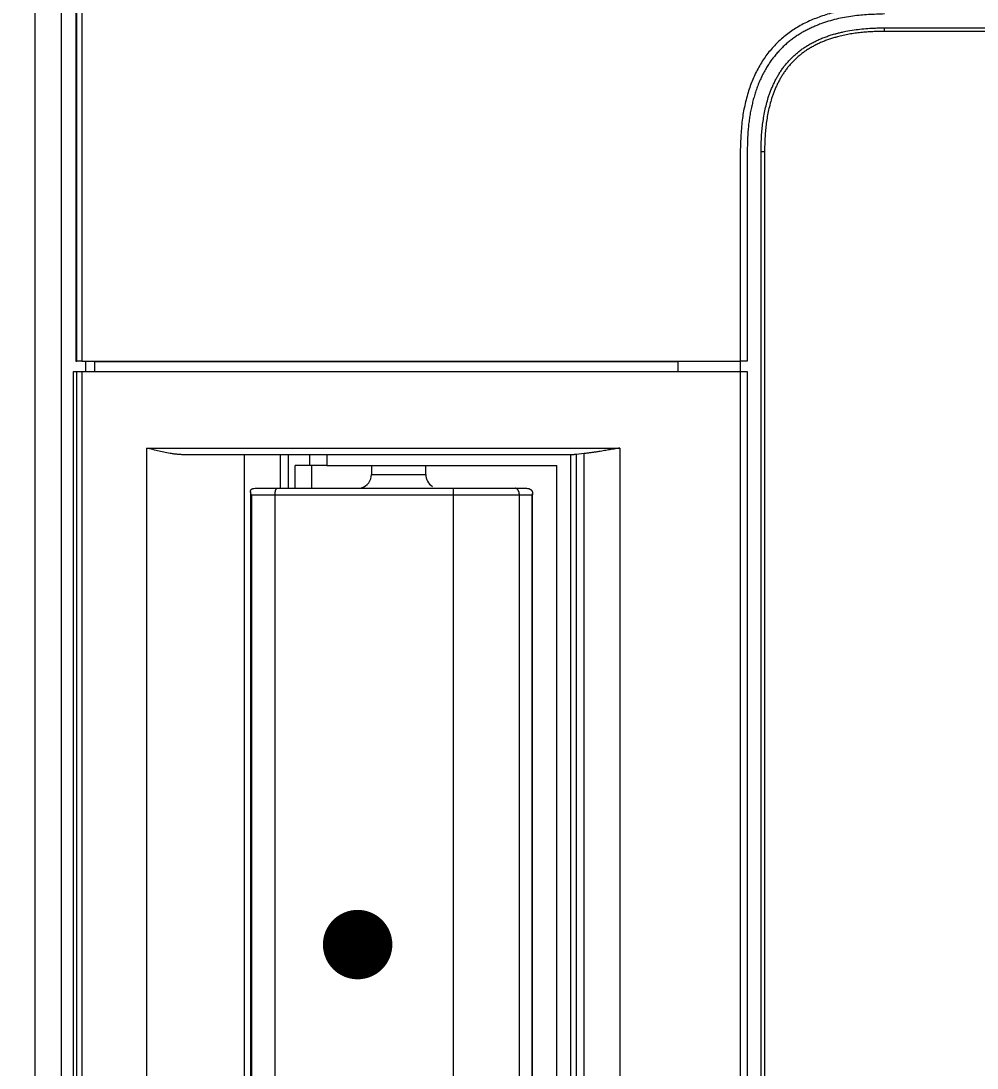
# Model space of a CAD drawing. Header units: metres. Extents: x -101133.8 to -101066.7, y -24899.3 to -24824.7.
# Drawn here: x -101102.7949 to -101102.6572, y -24841.239 to -24841.0882 of the extents above; entities that cross this region are included whole.
import ezdxf

# ---------------------------------------------------------------- set-up
doc = ezdxf.new("R2010")
doc.units = ezdxf.units.M
doc.header["$LTSCALE"] = 0.2
doc.header["$PDSIZE"] = -5
doc.layers.add('CMT-COTATION DIVERS', color=1, linetype='Continuous')
doc.layers.add('CMT-CVC-MATERIEL', color=30, linetype='Continuous')
doc.styles.get("Standard").update_dxf_attribs({"font": 'arial.ttf'})
doc.dimstyles.get("Standard").update_dxf_attribs({"dimtxt": 0.18, "dimasz": 0.18, "dimexe": 0.18, "dimexo": 0.0625, "dimgap": 0.09, "dimtad": 0, "dimtih": 1, "dimtoh": 1, "dimdec": 4, "dimzin": 0, "dimdsep": 46, "dimtxsty": 'Standard', "dimcen": 0.09, "dimadec": 0, "dimazin": 0, "dimtfac": 1, "dimtdec": 4, "dimtofl": 0, "dimtmove": 0, "dimatfit": 3, "dimfxl": 1, "dimtolj": 1, "dimtzin": 0, "dimarcsym": 0})

# ---------------------------------------------------------------- blocks, each defined once
blk = doc.blocks.new('Cassette 600x600')
at = {"linetype": 'Continuous', "lineweight": 13}
for p, q in [((-19987.53, 565.59), (-20573.93, 565.59)), ((-20573.93, 561.77), (-19987.53, 561.77)), ((-20434.23, 560.01), (-20127.23, 560.01)), ((-20434.23, 559.55), (-20127.23, 559.55)), ((-20127.23, 560.01), (-20127.23, 559.55)), ((-20127.23, 559.55), (-20127.23, 558.84)), ((-19987.53, 559.7), (-20125.73, 559.7)), ((-20125.73, 559.7), (-20125.73, 559.55)), ((-20125.73, 559.55), (-19988.84, 559.55)), ((-20125.73, 558.84), (-20125.73, 559.55)), ((-20127.23, 558.84), (-20434.23, 558.84)), ((-20127.23, 558.84), (-20127.23, 464.01)), ((-20125.73, 558.31), (-20127.23, 558.31)), ((-20125.73, 558.84), (-20125.73, 464.01)), ((-19988.84, 558.84), (-20125.73, 558.84)), ((-20125.83, 557.01), (-20127.23, 557.01)), ((-20125.83, 473.01), (-20125.83, 557.01)), ((-20125.73, 557.01), (-20125.83, 557.01)), ((-20423.23, 549.49), (-20138.23, 549.49)), ((-20138.23, 549.49), (-20138.23, 481.35)), ((-20139.23, 488.26), (-20139.23, 543.91)), ((-20139.23, 535.45), (-20422.23, 535.45)), ((-20144.51, 534.54), (-20416.95, 534.54)), ((-20145.03, 534.38), (-20416.43, 534.38)), ((-20145.03, 531.01), (-20145.03, 534.38)), ((-20144.04, 534.08), (-20144.03, 533.86)), ((-20144.03, 533.86), (-20144.03, 530.71)), ((-20416.43, 531.01), (-20145.03, 531.01)), ((-20145.03, 505.31), (-20145.03, 531.01)), ((-20144.03, 530.71), (-20144.03, 505.34)), ((-20139.23, 530.27), (-20144.03, 530.27)), ((-20139.23, 529.11), (-20144.03, 529.11)), ((-20144.03, 528.12), (-20140.73, 528.12)), ((-20140.73, 526.01), (-20140.73, 528.12)), ((-20144.03, 525.71), (-20140.73, 525.71)), ((-20140.73, 526.01), (-20139.23, 526.01)), ((-20140.73, 523.54), (-20140.73, 526.01)), ((-20140.73, 523.54), (-20140.73, 490.41)), ((-20139.23, 523.54), (-20140.73, 523.54)), ((-20140.73, 517.11), (-20142.03, 517.11)), ((-20142.03, 517.11), (-20142.03, 509.31)), ((-20142.03, 509.31), (-20140.73, 509.31)), ((-20416.43, 505.31), (-20145.03, 505.31)), ((-20145.03, 495.81), (-20145.03, 505.31)), ((-20144.03, 505.34), (-20144.03, 496.41)), ((-20144.03, 496.41), (-20144.03, 494.81)), ((-20416.43, 495.81), (-20145.03, 495.81)), ((-20145.03, 493.96), (-20145.03, 495.81)), ((-20144.03, 494.81), (-20144.04, 494.63)), ((-20416.69, 493.92), (-20144.77, 493.92)), ((-20416.43, 493.96), (-20145.03, 493.96)), ((-20420.73, 490.41), (-20140.73, 490.41)), ((-20139.14, 487.63), (-20422.32, 487.63)), ((-20422.23, 488.41), (-20139.23, 488.41)), ((-20139.04, 486.48), (-20139.14, 487.63)), ((-20422.42, 486.48), (-20139.04, 486.48)), ((-20138.23, 481.35), (-20423.23, 481.35)), ((-20125.83, 473.01), (-20127.23, 473.01)), ((-20127.23, 464.01), (-20434.23, 464.01)), ((-20127.23, 463.01), (-20434.23, 463.01)), ((-20127.23, 464.01), (-20127.23, 463.01)), ((-20125.73, 464.01), (-20127.23, 464.01)), ((-20125.73, 463.01), (-20125.73, 464.01)), ((-20095.53, 464.01), (-20125.73, 464.01)), ((-20104.73, 463.01), (-20125.73, 463.01)), ((-20123.73, 463.01), (-20124.52, 463.01)), ((-20104.73, 463.01), (-20123.73, 463.01)), ((-20095.53, 463.01), (-20104.73, 463.01)), ((-20095.53, 463.01), (-20104.73, 463.01)), ((-20465.93, 461.01), (-20095.53, 461.01)), ((-20095.53, 460.51), (-20465.93, 460.51)), ((-20095.53, 461.01), (-20095.53, 460.51)), ((-20078.23, 443.21), (-20077.73, 443.21)), ((-20078.23, 72.81), (-20078.23, 443.21)), ((-20077.73, 443.21), (-20077.73, 72.81))]:
    blk.add_line(p, q, dxfattribs=at)
at = {"linetype": 'Continuous', "const_width": 5}
blk.add_lwpolyline([(-20212.23, 519.11, 1), (-20207.23, 519.11, 1)], format="xyb", close=True, dxfattribs=at)
at = {"linetype": 'Continuous', "lineweight": 13}
for centre, radius, start, end in [((-20142.03, 519.11), 2, 196.6773, 270), ((-20142.03, 507.31), 2, 90, 149.2042), ((-20144.78, 513.57), 8.27, 268.2687, 275.2085)]:
    blk.add_arc(centre, radius, start, end, dxfattribs=at)
for points, knots in [([(-20139.23, 543.91), (-20139.22, 544.07), (-20139.21, 544.24), (-20139.19, 544.41), (-20139.18, 544.57), (-20139.17, 544.74), (-20139.15, 544.91), (-20139.14, 545.08), (-20139.12, 545.25), (-20139.1, 545.41), (-20139.09, 545.57), (-20139.07, 545.7), (-20139.04, 545.91), (-20139.01, 546.15), (-20138.95, 546.5), (-20138.89, 546.81), (-20138.82, 547.13), (-20138.76, 547.42), (-20138.69, 547.71), (-20138.62, 548), (-20138.55, 548.28), (-20138.46, 548.6), (-20138.38, 548.92), (-20138.29, 549.27), (-20138.24, 549.47), (-20138.24, 549.47), (-20138.24, 549.47), (-20138.23, 549.47), (-20138.23, 549.48), (-20138.23, 549.48), (-20138.23, 549.48), (-20138.23, 549.48), (-20138.23, 549.48), (-20138.23, 549.49), (-20138.23, 549.49), (-20138.23, 549.49), (-20138.23, 549.49)], [0, 0, 0, 0, 1, 1, 1, 2, 2, 2, 3, 3, 3, 4, 4, 4, 5, 5, 5, 6, 6, 6, 7, 7, 7, 8, 8, 8, 9, 9, 9, 10, 10, 10, 11, 11, 11, 12, 12, 12, 12]), ([(-20145.03, 534.38), (-20145.03, 534.38), (-20145.03, 534.38), (-20145.03, 534.38), (-20145.03, 534.38), (-20145.03, 534.38), (-20145.03, 534.38), (-20145.03, 534.38), (-20145.03, 534.38), (-20145.03, 534.38), (-20145.03, 534.39), (-20145.03, 534.39), (-20145.02, 534.39), (-20145.02, 534.39), (-20145.02, 534.39), (-20145.01, 534.39), (-20145.01, 534.39), (-20145, 534.4), (-20145, 534.4), (-20144.99, 534.4), (-20144.99, 534.4), (-20144.99, 534.41), (-20144.98, 534.41), (-20144.98, 534.41), (-20144.97, 534.41), (-20144.95, 534.42), (-20144.92, 534.44), (-20144.88, 534.45), (-20144.85, 534.47), (-20144.82, 534.48), (-20144.79, 534.49), (-20144.76, 534.5), (-20144.74, 534.51), (-20144.7, 534.51), (-20144.67, 534.52), (-20144.64, 534.53), (-20144.62, 534.53), (-20144.59, 534.54), (-20144.57, 534.54), (-20144.55, 534.54), (-20144.53, 534.54), (-20144.51, 534.54), (-20144.49, 534.54), (-20144.47, 534.54), (-20144.45, 534.54), (-20144.43, 534.54), (-20144.41, 534.54), (-20144.39, 534.53), (-20144.37, 534.53), (-20144.35, 534.52), (-20144.34, 534.52), (-20144.33, 534.52), (-20144.31, 534.51), (-20144.3, 534.51), (-20144.29, 534.5), (-20144.27, 534.49), (-20144.26, 534.49), (-20144.25, 534.48), (-20144.24, 534.47), (-20144.22, 534.46), (-20144.21, 534.45), (-20144.2, 534.44), (-20144.2, 534.44), (-20144.19, 534.43), (-20144.18, 534.42), (-20144.18, 534.42), (-20144.17, 534.41), (-20144.16, 534.4), (-20144.16, 534.39), (-20144.15, 534.38), (-20144.14, 534.37), (-20144.14, 534.37), (-20144.13, 534.36), (-20144.13, 534.35), (-20144.12, 534.34), (-20144.11, 534.33), (-20144.11, 534.32), (-20144.1, 534.31), (-20144.1, 534.3), (-20144.09, 534.29), (-20144.09, 534.27), (-20144.09, 534.26), (-20144.08, 534.25), (-20144.08, 534.24), (-20144.07, 534.23), (-20144.07, 534.22), (-20144.07, 534.2), (-20144.06, 534.19), (-20144.06, 534.18), (-20144.06, 534.17), (-20144.06, 534.15), (-20144.05, 534.14), (-20144.05, 534.13), (-20144.05, 534.12), (-20144.05, 534.1), (-20144.05, 534.09), (-20144.04, 534.08)], [0, 0, 0, 0, 1, 1, 1, 2, 2, 2, 3, 3, 3, 4, 4, 4, 5, 5, 5, 6, 6, 6, 7, 7, 7, 8, 8, 8, 9, 9, 9, 10, 10, 10, 11, 11, 11, 12, 12, 12, 13, 13, 13, 14, 14, 14, 15, 15, 15, 16, 16, 16, 17, 17, 17, 18, 18, 18, 19, 19, 19, 20, 20, 20, 21, 21, 21, 22, 22, 22, 23, 23, 23, 24, 24, 24, 25, 25, 25, 26, 26, 26, 27, 27, 27, 28, 28, 28, 29, 29, 29, 30, 30, 30, 31, 31, 31, 32, 32, 32, 32]), ([(-20145.03, 531.01), (-20145, 531), (-20144.97, 531), (-20144.95, 531), (-20144.92, 531), (-20144.89, 531), (-20144.86, 531), (-20144.83, 531), (-20144.81, 531), (-20144.78, 531), (-20144.75, 530.99), (-20144.73, 530.99), (-20144.7, 530.99), (-20144.67, 530.99), (-20144.65, 530.98), (-20144.62, 530.98), (-20144.59, 530.98), (-20144.57, 530.97), (-20144.55, 530.97), (-20144.52, 530.96), (-20144.5, 530.96), (-20144.47, 530.96), (-20144.45, 530.95), (-20144.43, 530.95), (-20144.41, 530.94), (-20144.38, 530.94), (-20144.36, 530.93), (-20144.34, 530.92), (-20144.32, 530.92), (-20144.3, 530.91), (-20144.28, 530.91), (-20144.26, 530.9), (-20144.25, 530.89), (-20144.23, 530.89), (-20144.21, 530.88), (-20144.2, 530.87), (-20144.18, 530.87), (-20144.17, 530.86), (-20144.15, 530.85), (-20144.14, 530.85), (-20144.13, 530.84), (-20144.12, 530.83), (-20144.11, 530.82), (-20144.09, 530.82), (-20144.09, 530.81), (-20144.08, 530.8), (-20144.07, 530.79), (-20144.06, 530.78), (-20144.05, 530.78), (-20144.05, 530.77), (-20144.05, 530.77), (-20144.05, 530.77), (-20144.04, 530.76), (-20144.04, 530.76), (-20144.04, 530.75), (-20144.04, 530.75), (-20144.04, 530.75), (-20144.03, 530.74), (-20144.03, 530.74), (-20144.03, 530.73), (-20144.03, 530.73), (-20144.03, 530.73), (-20144.03, 530.73), (-20144.03, 530.72), (-20144.03, 530.72), (-20144.03, 530.72), (-20144.03, 530.72), (-20144.03, 530.72), (-20144.03, 530.72), (-20144.03, 530.72), (-20144.03, 530.72), (-20144.03, 530.71), (-20144.03, 530.71)], [0, 0, 0, 0, 1, 1, 1, 2, 2, 2, 3, 3, 3, 4, 4, 4, 5, 5, 5, 6, 6, 6, 7, 7, 7, 8, 8, 8, 9, 9, 9, 10, 10, 10, 11, 11, 11, 12, 12, 12, 13, 13, 13, 14, 14, 14, 15, 15, 15, 16, 16, 16, 17, 17, 17, 18, 18, 18, 19, 19, 19, 20, 20, 20, 21, 21, 21, 22, 22, 22, 23, 23, 23, 24, 24, 24, 24]), ([(-20145.03, 495.81), (-20145, 495.81), (-20144.97, 495.81), (-20144.95, 495.81), (-20144.92, 495.81), (-20144.89, 495.81), (-20144.86, 495.82), (-20144.83, 495.82), (-20144.81, 495.82), (-20144.78, 495.83), (-20144.75, 495.83), (-20144.73, 495.83), (-20144.7, 495.84), (-20144.67, 495.84), (-20144.65, 495.85), (-20144.62, 495.86), (-20144.59, 495.86), (-20144.57, 495.87), (-20144.55, 495.88), (-20144.52, 495.89), (-20144.5, 495.9), (-20144.47, 495.91), (-20144.45, 495.92), (-20144.43, 495.93), (-20144.41, 495.94), (-20144.38, 495.95), (-20144.36, 495.96), (-20144.34, 495.97), (-20144.32, 495.98), (-20144.3, 495.99), (-20144.28, 496.01), (-20144.26, 496.02), (-20144.25, 496.03), (-20144.23, 496.05), (-20144.21, 496.06), (-20144.2, 496.07), (-20144.18, 496.09), (-20144.17, 496.1), (-20144.15, 496.12), (-20144.14, 496.13), (-20144.13, 496.15), (-20144.12, 496.16), (-20144.11, 496.18), (-20144.09, 496.19), (-20144.09, 496.21), (-20144.08, 496.23), (-20144.07, 496.24), (-20144.06, 496.26), (-20144.05, 496.27), (-20144.05, 496.28), (-20144.05, 496.29), (-20144.05, 496.3), (-20144.04, 496.31), (-20144.04, 496.32), (-20144.04, 496.32), (-20144.04, 496.33), (-20144.04, 496.34), (-20144.03, 496.35), (-20144.03, 496.36), (-20144.03, 496.37), (-20144.03, 496.38), (-20144.03, 496.38), (-20144.03, 496.38), (-20144.03, 496.38), (-20144.03, 496.39), (-20144.03, 496.39), (-20144.03, 496.39), (-20144.03, 496.39), (-20144.03, 496.4), (-20144.03, 496.4), (-20144.03, 496.4), (-20144.03, 496.4), (-20144.03, 496.41)], [0, 0, 0, 0, 1, 1, 1, 2, 2, 2, 3, 3, 3, 4, 4, 4, 5, 5, 5, 6, 6, 6, 7, 7, 7, 8, 8, 8, 9, 9, 9, 10, 10, 10, 11, 11, 11, 12, 12, 12, 13, 13, 13, 14, 14, 14, 15, 15, 15, 16, 16, 16, 17, 17, 17, 18, 18, 18, 19, 19, 19, 20, 20, 20, 21, 21, 21, 22, 22, 22, 23, 23, 23, 24, 24, 24, 24]), ([(-20144.04, 494.63), (-20144.04, 494.62), (-20144.04, 494.6), (-20144.04, 494.59), (-20144.05, 494.58), (-20144.05, 494.57), (-20144.05, 494.55), (-20144.05, 494.54), (-20144.06, 494.53), (-20144.06, 494.52), (-20144.06, 494.51), (-20144.06, 494.49), (-20144.07, 494.48), (-20144.07, 494.47), (-20144.07, 494.45), (-20144.08, 494.44), (-20144.08, 494.43), (-20144.08, 494.42), (-20144.09, 494.4), (-20144.09, 494.39), (-20144.1, 494.38), (-20144.1, 494.37), (-20144.11, 494.36), (-20144.11, 494.34), (-20144.12, 494.33), (-20144.12, 494.32), (-20144.13, 494.31), (-20144.13, 494.3), (-20144.14, 494.28), (-20144.15, 494.27), (-20144.15, 494.26), (-20144.16, 494.25), (-20144.17, 494.24), (-20144.17, 494.23), (-20144.18, 494.22), (-20144.19, 494.21), (-20144.19, 494.2), (-20144.2, 494.19), (-20144.21, 494.17), (-20144.23, 494.16), (-20144.24, 494.14), (-20144.25, 494.13), (-20144.26, 494.12), (-20144.27, 494.11), (-20144.29, 494.09), (-20144.3, 494.08), (-20144.31, 494.07), (-20144.32, 494.06), (-20144.34, 494.05), (-20144.35, 494.04), (-20144.37, 494.03), (-20144.39, 494.02), (-20144.41, 494.01), (-20144.43, 494), (-20144.45, 493.99), (-20144.46, 493.98), (-20144.48, 493.97), (-20144.5, 493.96), (-20144.52, 493.96), (-20144.54, 493.95), (-20144.56, 493.94), (-20144.59, 493.94), (-20144.61, 493.93), (-20144.64, 493.93), (-20144.67, 493.92), (-20144.7, 493.92), (-20144.73, 493.92), (-20144.75, 493.92), (-20144.78, 493.92), (-20144.81, 493.92), (-20144.84, 493.92), (-20144.87, 493.92), (-20144.89, 493.93), (-20144.91, 493.93), (-20144.92, 493.93), (-20144.93, 493.93), (-20144.94, 493.94), (-20144.95, 493.94), (-20144.96, 493.94), (-20144.97, 493.94), (-20144.98, 493.94), (-20144.99, 493.95), (-20145, 493.95), (-20145.02, 493.95), (-20145.02, 493.96), (-20145.03, 493.96), (-20145.03, 493.96), (-20145.03, 493.96), (-20145.03, 493.96), (-20145.03, 493.96), (-20145.03, 493.96), (-20145.03, 493.96), (-20145.03, 493.96), (-20145.03, 493.96), (-20145.03, 493.96), (-20145.03, 493.96), (-20145.03, 493.96)], [0, 0, 0, 0, 1, 1, 1, 2, 2, 2, 3, 3, 3, 4, 4, 4, 5, 5, 5, 6, 6, 6, 7, 7, 7, 8, 8, 8, 9, 9, 9, 10, 10, 10, 11, 11, 11, 12, 12, 12, 13, 13, 13, 14, 14, 14, 15, 15, 15, 16, 16, 16, 17, 17, 17, 18, 18, 18, 19, 19, 19, 20, 20, 20, 21, 21, 21, 22, 22, 22, 23, 23, 23, 24, 24, 24, 25, 25, 25, 26, 26, 26, 27, 27, 27, 28, 28, 28, 29, 29, 29, 30, 30, 30, 31, 31, 31, 32, 32, 32, 32]), ([(-20139.14, 487.63), (-20139.14, 487.65), (-20139.15, 487.68), (-20139.15, 487.71), (-20139.15, 487.73), (-20139.16, 487.76), (-20139.16, 487.79), (-20139.16, 487.81), (-20139.17, 487.84), (-20139.17, 487.86), (-20139.17, 487.89), (-20139.18, 487.91), (-20139.18, 487.94), (-20139.19, 487.96), (-20139.19, 487.98), (-20139.19, 488.01), (-20139.2, 488.03), (-20139.2, 488.05), (-20139.21, 488.07), (-20139.21, 488.09), (-20139.21, 488.11), (-20139.22, 488.13), (-20139.22, 488.15), (-20139.22, 488.17), (-20139.22, 488.19), (-20139.23, 488.19), (-20139.23, 488.2), (-20139.23, 488.2), (-20139.23, 488.21), (-20139.23, 488.22), (-20139.23, 488.22), (-20139.23, 488.23), (-20139.23, 488.24), (-20139.23, 488.24), (-20139.23, 488.25), (-20139.23, 488.25), (-20139.23, 488.26)], [0, 0, 0, 0, 1, 1, 1, 2, 2, 2, 3, 3, 3, 4, 4, 4, 5, 5, 5, 6, 6, 6, 7, 7, 7, 8, 8, 8, 9, 9, 9, 10, 10, 10, 11, 11, 11, 12, 12, 12, 12]), ([(-20138.23, 481.35), (-20138.23, 481.35), (-20138.23, 481.36), (-20138.23, 481.36), (-20138.23, 481.36), (-20138.23, 481.37), (-20138.23, 481.37), (-20138.23, 481.37), (-20138.23, 481.37), (-20138.23, 481.38), (-20138.24, 481.38), (-20138.24, 481.38), (-20138.24, 481.39), (-20138.27, 481.56), (-20138.32, 481.89), (-20138.37, 482.17), (-20138.42, 482.46), (-20138.47, 482.71), (-20138.51, 482.96), (-20138.55, 483.22), (-20138.6, 483.47), (-20138.64, 483.75), (-20138.69, 484.02), (-20138.73, 484.32), (-20138.77, 484.53), (-20138.8, 484.73), (-20138.82, 484.87), (-20138.84, 485.02), (-20138.86, 485.17), (-20138.88, 485.34), (-20138.9, 485.51), (-20138.93, 485.67), (-20138.95, 485.83), (-20138.97, 485.99), (-20138.99, 486.15), (-20139.01, 486.32), (-20139.04, 486.48)], [0, 0, 0, 0, 1, 1, 1, 2, 2, 2, 3, 3, 3, 4, 4, 4, 5, 5, 5, 6, 6, 6, 7, 7, 7, 8, 8, 8, 9, 9, 9, 10, 10, 10, 11, 11, 11, 12, 12, 12, 12]), ([(-20074.73, 443.21), (-20074.74, 443.6), (-20074.76, 444), (-20074.77, 444.4), (-20074.79, 444.8), (-20074.81, 445.21), (-20074.83, 445.6), (-20074.85, 446), (-20074.88, 446.39), (-20074.92, 446.8), (-20074.95, 447.2), (-20075, 447.61), (-20075.05, 447.99), (-20075.1, 448.36), (-20075.15, 448.7), (-20075.22, 449.05), (-20075.28, 449.4), (-20075.35, 449.76), (-20075.43, 450.11), (-20075.51, 450.46), (-20075.6, 450.8), (-20075.7, 451.15), (-20075.8, 451.5), (-20075.91, 451.86), (-20076.02, 452.18), (-20076.13, 452.51), (-20076.24, 452.81), (-20076.36, 453.12), (-20076.48, 453.42), (-20076.6, 453.73), (-20076.74, 454.03), (-20076.88, 454.33), (-20077.02, 454.63), (-20077.17, 454.92), (-20077.33, 455.22), (-20077.49, 455.51), (-20077.66, 455.79), (-20077.82, 456.06), (-20077.99, 456.32), (-20078.17, 456.58), (-20078.34, 456.84), (-20078.53, 457.1), (-20078.72, 457.34), (-20078.92, 457.59), (-20079.12, 457.84), (-20079.33, 458.07), (-20079.53, 458.31), (-20079.75, 458.54), (-20079.97, 458.76), (-20080.2, 458.99), (-20080.43, 459.2), (-20080.66, 459.41), (-20080.9, 459.62), (-20081.14, 459.82), (-20081.39, 460.01), (-20081.64, 460.21), (-20081.9, 460.39), (-20082.15, 460.57), (-20082.41, 460.75), (-20082.67, 460.91), (-20082.95, 461.08), (-20083.23, 461.24), (-20083.52, 461.41), (-20083.81, 461.56), (-20084.11, 461.72), (-20084.4, 461.86), (-20084.71, 461.99), (-20085.01, 462.13), (-20085.31, 462.26), (-20085.62, 462.38), (-20085.92, 462.5), (-20086.22, 462.61), (-20086.55, 462.72), (-20086.88, 462.83), (-20087.23, 462.94), (-20087.58, 463.03), (-20087.93, 463.13), (-20088.28, 463.22), (-20088.63, 463.3), (-20088.98, 463.38), (-20089.33, 463.45), (-20089.68, 463.52), (-20090.03, 463.58), (-20090.37, 463.64), (-20090.75, 463.69), (-20091.12, 463.74), (-20091.53, 463.78), (-20091.94, 463.82), (-20092.34, 463.85), (-20092.73, 463.88), (-20093.13, 463.91), (-20093.53, 463.93), (-20093.93, 463.95), (-20094.33, 463.96), (-20094.73, 463.98), (-20095.13, 463.99), (-20095.53, 464.01)], [0, 0, 0, 0, 1, 1, 1, 2, 2, 2, 3, 3, 3, 4, 4, 4, 5, 5, 5, 6, 6, 6, 7, 7, 7, 8, 8, 8, 9, 9, 9, 10, 10, 10, 11, 11, 11, 12, 12, 12, 13, 13, 13, 14, 14, 14, 15, 15, 15, 16, 16, 16, 17, 17, 17, 18, 18, 18, 19, 19, 19, 20, 20, 20, 21, 21, 21, 22, 22, 22, 23, 23, 23, 24, 24, 24, 25, 25, 25, 26, 26, 26, 27, 27, 27, 28, 28, 28, 29, 29, 29, 30, 30, 30, 31, 31, 31, 32, 32, 32, 32]), ([(-20075.73, 443.21), (-20075.74, 443.59), (-20075.76, 443.97), (-20075.77, 444.36), (-20075.79, 444.74), (-20075.8, 445.13), (-20075.82, 445.51), (-20075.85, 445.89), (-20075.87, 446.28), (-20075.91, 446.66), (-20075.94, 447.04), (-20075.98, 447.42), (-20076.03, 447.81), (-20076.08, 448.19), (-20076.15, 448.58), (-20076.22, 448.98), (-20076.29, 449.37), (-20076.38, 449.76), (-20076.47, 450.14), (-20076.56, 450.51), (-20076.66, 450.88), (-20076.78, 451.28), (-20076.9, 451.68), (-20077.05, 452.1), (-20077.15, 452.4), (-20077.24, 452.64), (-20077.31, 452.81), (-20077.38, 452.99), (-20077.46, 453.17), (-20077.54, 453.37), (-20077.63, 453.57), (-20077.72, 453.76), (-20077.8, 453.95), (-20077.9, 454.14), (-20077.99, 454.32), (-20078.08, 454.51), (-20078.19, 454.7), (-20078.29, 454.88), (-20078.39, 455.07), (-20078.5, 455.25), (-20078.62, 455.44), (-20078.73, 455.62), (-20078.85, 455.8), (-20078.97, 455.98), (-20079.09, 456.16), (-20079.21, 456.33), (-20079.34, 456.51), (-20079.47, 456.68), (-20079.6, 456.85), (-20079.73, 457.01), (-20079.87, 457.17), (-20080, 457.33), (-20080.14, 457.49), (-20080.28, 457.64), (-20080.43, 457.8), (-20080.57, 457.95), (-20080.72, 458.1), (-20080.87, 458.24), (-20081.02, 458.39), (-20081.17, 458.53), (-20081.34, 458.67), (-20081.5, 458.81), (-20081.66, 458.95), (-20081.83, 459.09), (-20082, 459.22), (-20082.18, 459.36), (-20082.35, 459.48), (-20082.53, 459.61), (-20082.71, 459.74), (-20082.89, 459.86), (-20083.06, 459.97), (-20083.24, 460.08), (-20083.44, 460.2), (-20083.63, 460.32), (-20083.86, 460.45), (-20084.07, 460.57), (-20084.29, 460.69), (-20084.51, 460.8), (-20084.73, 460.9), (-20084.95, 461.01), (-20085.17, 461.11), (-20085.4, 461.21), (-20085.62, 461.31), (-20085.85, 461.4), (-20086.08, 461.49), (-20086.31, 461.58), (-20086.55, 461.66), (-20086.79, 461.74), (-20087.03, 461.82), (-20087.27, 461.9), (-20087.51, 461.97), (-20087.76, 462.04), (-20088, 462.11), (-20088.24, 462.17), (-20088.49, 462.23), (-20088.72, 462.29), (-20088.98, 462.35), (-20089.24, 462.41), (-20089.51, 462.46), (-20089.78, 462.52), (-20090.05, 462.57), (-20090.32, 462.61), (-20090.59, 462.65), (-20090.86, 462.7), (-20091.13, 462.73), (-20091.4, 462.77), (-20091.67, 462.8), (-20091.94, 462.83), (-20092.22, 462.85), (-20092.49, 462.88), (-20092.77, 462.9), (-20093.04, 462.92), (-20093.32, 462.93), (-20093.59, 462.95), (-20093.87, 462.96), (-20094.15, 462.97), (-20094.42, 462.98), (-20094.7, 462.98), (-20094.98, 462.99), (-20095.25, 463), (-20095.53, 463.01)], [0, 0, 0, 0, 1, 1, 1, 2, 2, 2, 3, 3, 3, 4, 4, 4, 5, 5, 5, 6, 6, 6, 7, 7, 7, 8, 8, 8, 9, 9, 9, 10, 10, 10, 11, 11, 11, 12, 12, 12, 13, 13, 13, 14, 14, 14, 15, 15, 15, 16, 16, 16, 17, 17, 17, 18, 18, 18, 19, 19, 19, 20, 20, 20, 21, 21, 21, 22, 22, 22, 23, 23, 23, 24, 24, 24, 25, 25, 25, 26, 26, 26, 27, 27, 27, 28, 28, 28, 29, 29, 29, 30, 30, 30, 31, 31, 31, 32, 32, 32, 33, 33, 33, 34, 34, 34, 35, 35, 35, 36, 36, 36, 37, 37, 37, 38, 38, 38, 39, 39, 39, 40, 40, 40, 40]), ([(-20095.53, 461.01), (-20095.21, 461), (-20094.88, 461), (-20094.56, 460.99), (-20094.23, 460.98), (-20093.91, 460.97), (-20093.59, 460.95), (-20093.26, 460.93), (-20092.94, 460.91), (-20092.62, 460.88), (-20092.29, 460.85), (-20091.97, 460.82), (-20091.65, 460.78), (-20091.32, 460.74), (-20090.99, 460.69), (-20090.67, 460.64), (-20090.34, 460.58), (-20090.01, 460.52), (-20089.69, 460.46), (-20089.37, 460.39), (-20089.06, 460.32), (-20088.72, 460.23), (-20088.39, 460.14), (-20088.03, 460.04), (-20087.77, 459.96), (-20087.55, 459.89), (-20087.4, 459.84), (-20087.24, 459.78), (-20087.07, 459.72), (-20086.89, 459.66), (-20086.71, 459.59), (-20086.54, 459.52), (-20086.37, 459.45), (-20086.2, 459.37), (-20086.03, 459.3), (-20085.86, 459.22), (-20085.69, 459.14), (-20085.52, 459.06), (-20085.34, 458.98), (-20085.17, 458.89), (-20085, 458.8), (-20084.84, 458.71), (-20084.67, 458.61), (-20084.51, 458.52), (-20084.35, 458.42), (-20084.18, 458.31), (-20084.02, 458.21), (-20083.86, 458.11), (-20083.71, 458), (-20083.55, 457.89), (-20083.4, 457.78), (-20083.25, 457.66), (-20083.11, 457.55), (-20082.96, 457.43), (-20082.82, 457.31), (-20082.67, 457.18), (-20082.53, 457.06), (-20082.39, 456.93), (-20082.26, 456.8), (-20082.12, 456.67), (-20081.99, 456.53), (-20081.86, 456.4), (-20081.72, 456.25), (-20081.59, 456.11), (-20081.46, 455.96), (-20081.34, 455.81), (-20081.21, 455.66), (-20081.09, 455.51), (-20080.97, 455.35), (-20080.86, 455.19), (-20080.74, 455.04), (-20080.63, 454.88), (-20080.52, 454.71), (-20080.41, 454.54), (-20080.3, 454.36), (-20080.2, 454.19), (-20080.09, 454.01), (-20079.99, 453.83), (-20079.89, 453.64), (-20079.79, 453.46), (-20079.7, 453.28), (-20079.61, 453.09), (-20079.52, 452.91), (-20079.44, 452.72), (-20079.35, 452.53), (-20079.27, 452.33), (-20079.19, 452.14), (-20079.12, 451.94), (-20079.04, 451.74), (-20078.97, 451.53), (-20078.9, 451.34), (-20078.83, 451.14), (-20078.77, 450.94), (-20078.7, 450.73), (-20078.64, 450.51), (-20078.57, 450.28), (-20078.53, 450.12), (-20078.5, 450.01), (-20078.48, 449.93), (-20078.46, 449.84), (-20078.44, 449.75), (-20078.42, 449.66), (-20078.39, 449.57), (-20078.37, 449.47), (-20078.35, 449.38), (-20078.33, 449.29), (-20078.31, 449.2), (-20078.29, 449.12), (-20078.27, 449.01), (-20078.21, 448.73), (-20078.13, 448.3), (-20078.07, 447.9), (-20078, 447.49), (-20077.96, 447.13), (-20077.91, 446.77), (-20077.87, 446.4), (-20077.84, 446.04), (-20077.81, 445.63), (-20077.78, 445.23), (-20077.76, 444.79), (-20077.75, 444.5), (-20077.75, 444.37), (-20077.75, 444.28), (-20077.74, 444.18), (-20077.74, 444.07), (-20077.74, 443.96), (-20077.74, 443.85), (-20077.74, 443.74), (-20077.73, 443.64), (-20077.73, 443.53), (-20077.73, 443.42), (-20077.73, 443.31), (-20077.73, 443.21)], [0, 0, 0, 0, 1, 1, 1, 2, 2, 2, 3, 3, 3, 4, 4, 4, 5, 5, 5, 6, 6, 6, 7, 7, 7, 8, 8, 8, 9, 9, 9, 10, 10, 10, 11, 11, 11, 12, 12, 12, 13, 13, 13, 14, 14, 14, 15, 15, 15, 16, 16, 16, 17, 17, 17, 18, 18, 18, 19, 19, 19, 20, 20, 20, 21, 21, 21, 22, 22, 22, 23, 23, 23, 24, 24, 24, 25, 25, 25, 26, 26, 26, 27, 27, 27, 28, 28, 28, 29, 29, 29, 30, 30, 30, 31, 31, 31, 32, 32, 32, 33, 33, 33, 34, 34, 34, 35, 35, 35, 36, 36, 36, 37, 37, 37, 38, 38, 38, 39, 39, 39, 40, 40, 40, 41, 41, 41, 42, 42, 42, 43, 43, 43, 44, 44, 44, 44]), ([(-20078.23, 443.21), (-20078.24, 443.49), (-20078.24, 443.78), (-20078.25, 444.06), (-20078.26, 444.35), (-20078.27, 444.63), (-20078.28, 444.92), (-20078.3, 445.2), (-20078.31, 445.49), (-20078.33, 445.77), (-20078.35, 446.06), (-20078.37, 446.34), (-20078.4, 446.62), (-20078.43, 446.91), (-20078.47, 447.19), (-20078.51, 447.47), (-20078.55, 447.76), (-20078.59, 448.04), (-20078.64, 448.32), (-20078.69, 448.6), (-20078.75, 448.87), (-20078.81, 449.16), (-20078.88, 449.45), (-20078.95, 449.75), (-20079.01, 449.99), (-20079.08, 450.22), (-20079.12, 450.39), (-20079.18, 450.57), (-20079.24, 450.76), (-20079.3, 450.96), (-20079.37, 451.15), (-20079.43, 451.35), (-20079.5, 451.54), (-20079.57, 451.73), (-20079.64, 451.92), (-20079.72, 452.1), (-20079.8, 452.29), (-20079.88, 452.48), (-20079.96, 452.66), (-20080.05, 452.85), (-20080.14, 453.03), (-20080.23, 453.21), (-20080.32, 453.39), (-20080.42, 453.57), (-20080.51, 453.74), (-20080.62, 453.92), (-20080.72, 454.1), (-20080.84, 454.27), (-20080.94, 454.44), (-20081.05, 454.6), (-20081.15, 454.74), (-20081.26, 454.89), (-20081.36, 455.04), (-20081.48, 455.18), (-20081.59, 455.33), (-20081.71, 455.47), (-20081.83, 455.61), (-20081.95, 455.75), (-20082.07, 455.89), (-20082.19, 456.02), (-20082.32, 456.15), (-20082.45, 456.29), (-20082.58, 456.42), (-20082.71, 456.54), (-20082.85, 456.67), (-20082.99, 456.79), (-20083.13, 456.91), (-20083.27, 457.03), (-20083.41, 457.15), (-20083.55, 457.26), (-20083.7, 457.37), (-20083.85, 457.48), (-20084, 457.59), (-20084.15, 457.69), (-20084.3, 457.79), (-20084.45, 457.89), (-20084.6, 457.99), (-20084.76, 458.08), (-20084.92, 458.18), (-20085.07, 458.27), (-20085.23, 458.35), (-20085.4, 458.44), (-20085.56, 458.52), (-20085.72, 458.6), (-20085.88, 458.68), (-20086.05, 458.76), (-20086.22, 458.84), (-20086.38, 458.91), (-20086.55, 458.98), (-20086.72, 459.05), (-20086.89, 459.12), (-20087.06, 459.18), (-20087.24, 459.25), (-20087.4, 459.31), (-20087.56, 459.36), (-20087.71, 459.41), (-20087.92, 459.48), (-20088.17, 459.56), (-20088.52, 459.66), (-20088.84, 459.75), (-20089.17, 459.84), (-20089.47, 459.91), (-20089.78, 459.97), (-20090.09, 460.04), (-20090.41, 460.1), (-20090.73, 460.15), (-20091.04, 460.2), (-20091.36, 460.24), (-20091.68, 460.28), (-20092, 460.32), (-20092.32, 460.35), (-20092.64, 460.37), (-20092.96, 460.4), (-20093.28, 460.42), (-20093.6, 460.44), (-20093.92, 460.45), (-20094.24, 460.46), (-20094.57, 460.48), (-20094.89, 460.49), (-20095.21, 460.5), (-20095.53, 460.51)], [0, 0, 0, 0, 1, 1, 1, 2, 2, 2, 3, 3, 3, 4, 4, 4, 5, 5, 5, 6, 6, 6, 7, 7, 7, 8, 8, 8, 9, 9, 9, 10, 10, 10, 11, 11, 11, 12, 12, 12, 13, 13, 13, 14, 14, 14, 15, 15, 15, 16, 16, 16, 17, 17, 17, 18, 18, 18, 19, 19, 19, 20, 20, 20, 21, 21, 21, 22, 22, 22, 23, 23, 23, 24, 24, 24, 25, 25, 25, 26, 26, 26, 27, 27, 27, 28, 28, 28, 29, 29, 29, 30, 30, 30, 31, 31, 31, 32, 32, 32, 33, 33, 33, 34, 34, 34, 35, 35, 35, 36, 36, 36, 37, 37, 37, 38, 38, 38, 39, 39, 39, 40, 40, 40, 40])]:
    blk.add_open_spline(points, degree=3, knots=knots, dxfattribs=at)
at = {"linetype": 'Continuous', "lineweight": 25}
blk.add_point((-20209.73, 519.11), dxfattribs=at)
blk = doc.blocks.new('COT-45')
at = {"color": 0}
for p, q in [((0, -1), (0, 1)), ((-1, 0), (1, 0))]:
    blk.add_line(p, q, dxfattribs=at)
at = {"color": 0, "const_width": 0.4}
blk.add_lwpolyline([(-0.4419, -0.4419), (0.4419, 0.4419)], dxfattribs=at)
blk = doc.blocks.new('*D99')
at = {"layer": 'CMT-COTATION DIVERS', "color": 0, "lineweight": -2}
for p, q in [((-101106.21595, -24842.68898), (-101106.21595, -24840.95954)), ((-101102.4716, -24841.75016), (-101102.4716, -24840.95954)), ((-101106.19095, -24841.00954), (-101102.4966, -24841.00954))]:
    blk.add_line(p, q, dxfattribs=at)
at = {"layer": 'Defpoints', "color": 0, "lineweight": 15}
for p in [(-101102.4716, -24841.00954), (-101102.4716, -24841.78016), (-101106.21595, -24842.71898)]:
    blk.add_point(p, dxfattribs=at)
at = {"layer": 'CMT-COTATION DIVERS', "color": 0, "lineweight": -2, "xscale": 0.025, "yscale": 0.025, "zscale": 0.025, "rotation": 180}
blk.add_blockref('COT-45', (-101106.21595, -24841.00954), dxfattribs=at)
at = {"layer": 'CMT-COTATION DIVERS', "color": 0, "lineweight": -2, "xscale": 0.025, "yscale": 0.025, "zscale": 0.025}
blk.add_blockref('COT-45', (-101102.4716, -24841.00954), dxfattribs=at)
at = {"layer": 'CMT-COTATION DIVERS', "color": 0, "lineweight": 15, "insert": (-101104.34378, -24840.93372), "char_height": 0.075, "attachment_point": 5}
blk.add_mtext('\\A1;374', dxfattribs=at)

msp = doc.modelspace()

# ---------------------------------------------------------------- block references
at = {"layer": 'CMT-CVC-MATERIEL', "xscale": 0.001, "yscale": 0.001, "zscale": 0.001, "rotation": 90}
msp.add_blockref('Cassette 600x600', (-101102.22728, -24821.01151), dxfattribs=at)

# ---------------------------------------------------------------- dimensions: what is measured, and where the dimension line sits
at = {"layer": 'CMT-COTATION DIVERS', "lineweight": 15}
dim = msp.add_linear_dim(base=(-101102.4716, -24841.00954), p1=(-101106.21595, -24842.71898), p2=(-101102.4716, -24841.78016), dimstyle='Standard', override={"dimscale": 0.05, "dimtxt": 1.5, "dimasz": 0.5, "dimexe": 1, "dimexo": 0.6, "dimgap": 0.75, "dimtad": 1, "dimtih": 0, "dimtoh": 0, "dimdec": 0, "dimlfac": 100, "dimblk": 'COT-45', "dimcen": 0, "dimadec": 2, "dimazin": 2, "dimtdec": 2, "dimtix": 1, "dimtmove": 1, "dimfrac": 1}, dxfattribs=at)
dim.commit()
dim.dimension.update_dxf_attribs({"geometry": '*D99', "text_midpoint": (-101104.34378, -24840.93372)})

doc.saveas('drawing.dxf')
